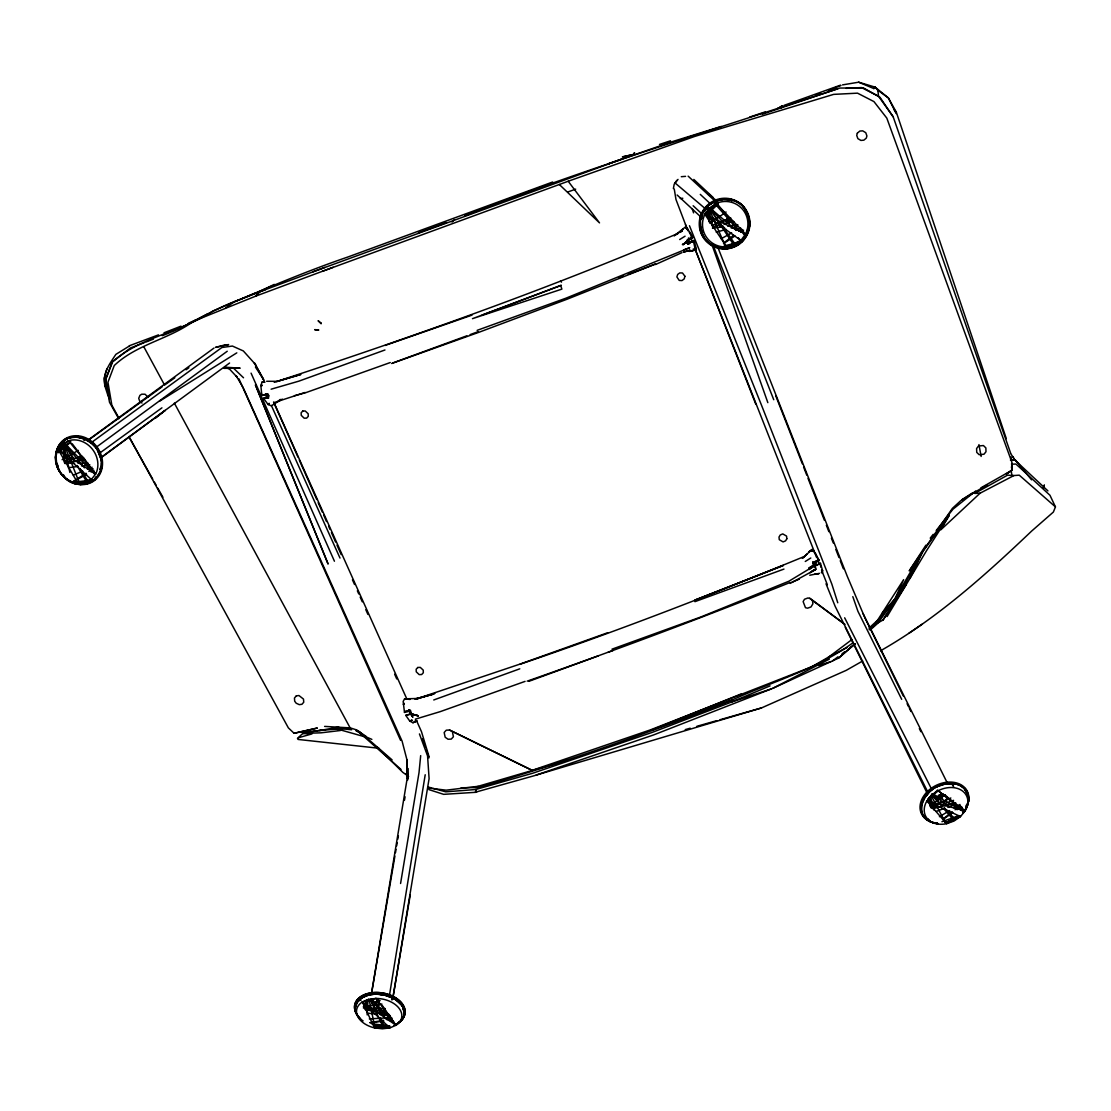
<?xml version="1.0" encoding="UTF-8"?>
<svg xmlns="http://www.w3.org/2000/svg" width="1111" height="1111" viewBox="0 0 1111 1111"><rect width="100%" height="100%" fill="white"/><g stroke="black" fill="none" stroke-linecap="round" stroke-linejoin="round"><path stroke-width="1.5" d="M674.266 189.037L675.974 199.508L687.876 230.713M687.987 251.03L695.861 250.197L696.222 248.517L694.014 240.545L689.514 242.295L688.778 244.142L686.959 242.434L682.362 244.559L686.862 242.295L687.112 240.073L692.778 237.615L690.542 233.102L685.64 226.811L674.113 235.81L678.141 233.366C546.251 289.652 410.598 337.702 274.278 382.323M356.506 729.885L350.118 727.844L174.358 403.14M700.444 220.311C698.611 231.935 706.054 243.976 717.359 247.35L718.303 246.767L717.817 247.42C738.482 254.363 758.008 228.213 745.55 210.34C734.482 191.425 702.694 198.591 700.444 220.311C703.388 202.869 724.108 192.522 738.801 203.077C744.856 203.035 754.3 230.81 745.217 209.951M56.05 453.927C50.453 478.216 88.449 497.45 99.684 472.078C111.975 444.067 63.174 419.666 56.05 453.927C57.689 446.261 63.313 439.387 70.91 437.137C90.449 435.29 66.021 436.915 64.674 439.762C56.578 444.886 52.37 458.121 58.258 465.953M407.751 779.908L408.154 768.534M367.158 1014.885L367.922 1000.067M683.918 249.794L689.75 247.67L566.027 298.151L477.119 330.356M937.309 823.251L938.184 823.751C904.41 819.001 928.643 778.505 952.821 783.658L952.696 785.602L952.377 783.658C943.67 782.852 935.795 786.755 928.699 791.296L923.672 798.378L920.783 804.697L921.45 811.794L921.533 805.003M360.478 1018.718C346.993 1007.885 362.644 991.72 376.198 993.914L383.85 994.706L393.016 997.247L403.599 1007.205C406.807 1014.524 401.946 1022.912 394.058 1025.342M942.878 795.782L943.017 794.143L940.475 794.851L938.42 796.504L939.698 797.809L942.878 795.782L943.017 794.143L938.878 795.559L937.42 798.573L937.698 800.6L937.115 797.976L938.726 795.254L942.003 793.948M379.073 1005.399L379.351 1003.15M962.793 812.988C968.945 806.489 971.028 795.962 965.278 788.838L959.085 784.977L952.363 782.852C942.475 783.588 931.462 786.81 926.324 796.073M702.86 232.56C688.167 207.479 730.385 185.301 745.62 209.562M749.106 228.616L748.883 217.659C751.314 227.047 747.481 237.601 739.801 243.42C739.662 245.85 718.761 251.294 729.413 247.086M55.55 457.885L56.05 452.594L62.841 441.345L68.09 438.29M62.147 474.397C75.256 495.02 108.642 480.966 100.768 457.593L98.129 449.802L91.546 442.761L85.38 438.303L76.242 436.637M420.68 755.619L419.014 772.673L400.571 883.495M695 248.447L693.306 240.42M275.445 403.571L271.056 405.751L268.015 404.432L263.543 398.293L268.626 398.099L268.015 394.586L262.307 395.363L261.599 393.141L260.849 385.461L262.085 382.212L263.946 381.337M376.101 1004.566L376.198 1001.539L378.532 1000.039M920.936 807.641L921.644 803.114L923.519 800.295M968.042 803.795L968.75 799.267M389.447 995.442L425.207 774.756M392.877 997.942L429.096 778.672L427.568 755.897L419.43 733.927M371.38 994.317L407.348 777.436L407.001 759.993L402.085 741.106L243.573 388.503M722.414 227.644L722.761 225.616M393.002 997.164L410.292 894.716M812.53 551.306L813.405 550.487L812.016 549.501L802.323 558.361L807.183 553.945M371.505 993.567L394.905 856.095M410.126 699.444L404.557 698.875L403.168 701.43L404.487 712.415L408.654 711.471L408.959 709.665L410.653 713.776L417.389 715.428L410.626 713.873L405.737 715.345L409.723 721.011L412.389 720.247L409.792 721.108L412.959 722.733L417.208 720.997M395.488 852.706L396.071 849.318M396.655 845.929L397.238 842.541M397.821 839.152L398.391 835.764M404.501 800.184L405.084 796.781M673.377 188.564L674.21 184.148L678.016 179.399M355.312 1007.691L356.52 1001.691L360.978 997.956L367.963 994.317L377.962 993.956M403.029 1018.523L404.46 1013.44L403.001 1007.719M813.224 551.5L813.433 550.542L809.419 551.431L813.433 550.542L819.238 560.43L813.946 563.263L812.835 561.666L813.53 564.999L808.836 568.096L814.252 565.305L813.585 563.694L813.571 565.166L815.03 565.832L820.473 563.36L822.626 570.735L822.348 572.929L821.307 572.693M720.761 223.255L720.608 221.478M781.186 106.364L782.061 106.059L781.63 107.85L782.158 106.031L777.894 108.406M364.783 1008.413L366.908 1000.108M363.103 1020.884C356.034 1016.926 352.59 1007.941 356.52 1001.691M106.948 368.602L104.295 378.115L104.989 385.836C101.851 374.06 109.795 363.644 115.836 354.395L129.626 345.868M813.877 562.971L813.835 564.582L815.28 565.235L814.335 566.666M699.902 224.533L699.749 221.186L702.874 214.631M355.728 1006.358L357.006 1002.33M946.419 799.059L946.114 800.017L946.447 799.337M364.075 1007.705L366.644 999.844M391.669 363.505L478.966 332.272L567.013 299.248L655.615 263.96L628.354 274.32M354.951 1007.649L356.812 1002.261M101.004 468.564L101.504 463.287M69.382 437.553L70.91 437.137M268.376 396.988L268.598 395.294L267.612 394.919M1011.774 464.217L1015.926 464.023L1049.964 495.27L1055.45 506.894L1053.381 512.046L1031.688 531.03C985.138 575.304 936.615 618.855 880.509 650.796M921.602 804.211L924.199 798.17L929.254 791.921L934.726 787.824M267.64 397.502L268.834 395.808L263.543 398.293M409.903 714.373L405.737 715.345M814.474 562.749L817.085 560.541M815.724 565.666L820.473 563.36L819.779 563.221M689.362 241.906L688.459 238.046M414.792 722.094L415.708 720.095M909.951 578.387L922.713 551.736L949.35 515.129L940.836 529.808L980.138 493.173L1013.912 475.55L1019.231 475.161L1055.45 506.894M410.848 712.207L410.945 713.095L410.265 711.498L410.612 713.512L412.153 714.04M732.163 200.202L731.677 201.188L731.705 200.119L723.233 199.383L714.915 201.313M743.301 238.434L741.787 241.476C725.927 258.238 696.069 242.865 700.208 221.283M747.064 230.824L749.328 226.255M686.876 241.42L687.487 240.24L687.223 242.878L688.792 242.476L686.862 242.295M95.768 476.827L94.213 479.827C88.088 484.882 79.325 485.604 72.146 482.521M99.657 469.342L101.212 466.342M922.713 551.736L887.092 616.563L926.491 550.75L949.35 515.129M704.499 211.784L707.749 206.063L713.415 202.049L739.273 231.338M965.737 806.28L968.334 801.878M355.659 1004.163L357.659 1000.872C368.977 991.248 386.1 992.498 397.571 1001.08C405.307 1005.969 406.793 1018.648 397.863 1023.078M401.738 1020.217L403.737 1016.926M878.315 622.66L883.078 619.994L899.063 593.76L878.065 623.021L870.121 630.118M963.668 811.627C973.375 801.809 967.098 783.741 952.821 783.658M393.072 998.15L391.919 999.969L392.655 997.984L384.795 994.984L376.198 993.914M874.288 625.312L903.632 579.65L894.994 598.815L874.288 625.312L869.121 629.534M937.42 798.573L938.42 796.504L939.85 797.337L938.67 795.976M883.078 619.994L886.814 614.286M897.063 598.607L906.382 584.344M405.418 711.012L404.487 712.415L405.584 711.623M702.333 213.298L707.388 205.702M923.672 798.378L928.699 791.296M676.793 180.371L675.016 182.926L706.29 209.521M742.023 241.712L747.203 234.24M94.727 479.994L99.24 473.675M57.814 447.497L62.799 440.845M930.226 538.141L933.226 534.335M936.212 530.516L952.988 509.185L975.666 491.02M378.92 748.258L298.04 739.44L297.498 738.371L302.803 733.427L323.232 729.719M681.237 231.407L683.307 228.852M268.265 404.543L269.251 403.321L268.015 404.432M842.499 84.894L858.664 82.2L873.885 88.588L875.093 87.116L888.383 97.949L896.341 112.253L1006.316 438.609M962.793 812.363L966.014 808.53M882.273 613.161L894.994 598.815L925.907 545.182L909.229 570.887L952.377 508.38L960.626 500.811M378.545 1001.414L378.032 1004.608M873.802 88.561L875.093 87.116L878.454 91.088M812.016 549.501L808.627 551.973M683.251 244.767L686.362 241.476L683.168 244.531M943.308 784.172L952.363 782.852M452.024 222.019L454.468 219.617M705.485 208.271L709.735 204.118M739.801 243.42L744.051 239.268M706.263 215.437L718.359 203.73M690.459 241.823L689.278 242.837L692.125 241.518L688.015 244.17L686.806 240.962L689.126 238.323L687.945 240.115M404.335 703.36L403.279 704.36L404.21 703.902M926.893 793.921L931.115 790.004M927.713 799.198L936.615 791.032M868.983 628.104L877.94 619.952M357.298 1001.733L361.533 998.011L368.185 995.137L374.601 994.123M474.925 792.351L534.905 775.52L653.643 734.913L772.714 688.362L838.583 658.101L853.54 644.963M705.499 214.506L718.15 203.466M60.744 443.136L64.674 439.762M92.38 481.41L96.31 478.036M838.583 658.101L855.331 643.755L850.012 647.755M58.341 452.705L70.882 442.081M85.422 439.095L83.95 440.345L85.005 438.956L77.173 437.095L69.479 437.79M689.209 238.907L688.042 239.893L692.778 237.615M569.11 759.674L478.022 786.324L477.674 787.588C563.985 762.799 648.755 733.038 732.218 699.958C772.367 681.571 816.307 669.433 852.359 643.227M155.721 418.014L165.136 410.417L101.365 457.538M278.069 401.238L280.389 399.377M376.074 1002.289L378.462 1000.414L380.073 1000.594L376.129 1001.914M724.414 242.448L733.704 235.282M739.009 231.199L741.662 229.158M942.739 819.182L952.321 811.835M955.057 809.738L960.529 805.544M852.012 639.492L829.098 656.754L812.085 666.656L650.407 729.871L532.169 770.34L449.511 730.024L446.275 730.191L444.164 732.51L445.178 737.246L448.052 739.246L451.274 739.093L453.413 736.746L452.441 731.968M832.736 660.781L838.055 656.768M842.041 653.768L844.707 651.768M56.05 452.594L70.548 441.72M736.121 245.489L741.662 241.351L738.162 237.712M83.117 460.898L84.367 459.968L82.158 459.76L80.603 457.996L80.575 455.76M229.588 363.019L102.018 456.774M96.601 446.969L227.241 351.243M213.992 348.062L87.352 440.609M322.398 271.306L568.193 181.246L694.722 136.431L833.639 94.379L857.525 93.157L873.94 101.587L886.814 118.113L1012.038 462.69L1012.093 470.175L980.916 487.826M88.088 440.373L162.15 386.795M91.005 442.845L221.867 347.521L232.407 346.049L243.337 350.951L255.613 364.589M78.256 460.079L79.187 461.62L77.659 459.426L78.464 459.926M82.158 459.76L81.02 460.537L79.839 459.69L79.173 458.01L79.964 456.19M99.212 453.441L161.928 407.834M262.307 395.363L266.696 393.863L265.876 394.044L267.876 397.752M611.925 649.199L700.833 616.98L788.921 581.206L814.557 565.735M164.956 384.795L174.816 377.782M186.065 369.755L188.884 367.741M945.142 794.907L929.81 805.836L929.421 797.115M959.737 815.696C958.599 818.946 944.711 823.126 946.378 822.737M226.061 307.566L234.31 301.775L265.487 289.596M809.239 569.54L814.627 565.749M710.54 222.936L726.08 212.007M942.906 819.46L952.794 812.627M957.043 809.697L961.279 806.767M909.02 633.159L922.116 624.229M723.511 243.684L734.982 235.935M740.718 232.06L743.592 230.13M828.487 657.018L847.013 647.602M682.112 230.81L679.488 232.546L682.251 231.019M812.946 563.221L816.932 560.597M1011.593 463.551L1012.093 470.175L1006.441 473.897L1011.885 470.342M236.81 352.854L159.317 401.363M972.736 492.728L961.432 500.075L987.498 484.702M86.061 473.258L72.021 482.327C61.383 477.688 54.425 466.065 55.842 454.83M88.866 471.453L93.074 468.731M959.029 815.849L945.433 822.876L953.571 820.043L958.571 816.891M805.267 561.472L810.794 558M951.96 820.821L959.14 816.071L954.96 819.071L944.447 807.961M679.668 239.545L685.07 236.185M94.102 479.688L88.963 482.882L80.006 468.606M276.153 402.793L282.333 399.099M810.113 572.762L815.78 569.387L815.099 565.846L815.78 569.387L790.227 583.4M939.406 816.696L949.669 810.599M954.071 807.975L959.946 804.489M412.959 722.733L415.014 721.525M772.714 688.362L829.334 659.156M333.203 267.265L255.794 296.109L259.641 291.776L255.752 296.123L193.578 321.218C168.803 339.383 136.681 344.229 114.252 365.533L107.948 382.253L111.836 405.14L119.058 418.375M62.119 459.704L78.312 450.386M862.636 661.003L846.235 670.35L761.438 707.957L536.169 775.089M777.756 108.461L781.963 106.1M721.206 238.698L731.677 232.921M736.162 230.435L740.648 227.963M86.616 474.341L72.021 482.327L94.213 479.827L91.033 480.841M90.991 471.939L93.921 470.342M360.978 997.956L367.963 994.317M240.573 299.29C213.27 308.844 189.314 325.537 162.289 335.675M193.564 321.232L208.118 313.594M689.195 243.017L694.014 240.545M804.378 556.458C710.637 594.982 615.994 631.701 519.962 664.267M814.738 562.166L819.238 560.43L818.265 559.722M552.667 182.01L347.91 256.988C301.956 272.695 257.599 292.04 212.951 310.983C181.343 332.189 140.972 336.661 112.253 361.964L105.573 379.365L109.503 402.265L118.766 418.791M274.292 284.388L256.002 293.179L324.884 267.39M930.726 807.433L950.835 797.976M655.421 264.557L682.001 252.641M735.607 244.281L741.787 241.476L724.191 245.934M188.328 323.301L195.717 319.982M433.096 788.366L445.775 791.824L475.689 789.518L532.961 773.159L652.56 732.274L732.135 701.819L770.062 685.876M73.326 475.119L82.728 471.175M87.422 469.203L92.116 467.231M240.781 299.151L256.197 292.762M273.667 402.737L305.094 392.475M409.792 721.108L411.514 720.386L409.723 721.011M791.907 582.192L799.337 579.137M741.162 693.931L650.907 730.385L732.218 699.958M395.683 1024.245L398.432 1023.134M711.748 225.491L730.788 217.964M816.057 95.268L820.723 93.449M828.5 90.394L840.944 85.505M695.319 599.884L783.311 565.457L694.861 600.176M164.039 332.786L181.01 326.162M144.388 342.619L130.501 347.937L112.6 361.825L105.767 379.42L109.364 398.849M145.944 342.021L153.374 339.133M618.73 277.972L623.549 276.139M482.091 315.093L561.277 285.194M158.498 334.869L129.348 345.757M936.337 811.363L944.447 808.336M947.683 807.128L955.793 804.1M313.01 271.806L622.396 158.929M418.389 232.838L446.441 222.547M392.572 363.047L466.87 335.8M470.106 334.619L478.188 331.647M528.989 681.293L598.454 655.823M608.148 652.268L612.994 650.49M694.917 601.662L783.977 569.082M464.773 215.84C587.83 167.414 714.484 129.695 839.847 88.061L863.303 87.866L879.884 97.171L893.175 116.808L1010.677 453.302M567.721 192.036L575.679 189.148M840.402 85.2L784.074 105.364M384.975 349.979L298.942 381.129L271.126 389.197M433.748 699.972L519.781 668.822M607.689 632.728L520.865 663.809L416.958 698.736L433.776 694.042L414.806 699.013L420.333 698.014M965.001 789.518L968.236 795.115L968.542 801.503M390.267 362.547L305.469 392.78L294.387 395.697M525.072 681.39L440.275 711.623L415.32 719.164M931.337 808.266L937.684 806.003M940.864 804.864L953.585 800.337M941.92 821.709L958.987 815.613M837.75 88.769L762.299 114.225M383.85 994.706L393.016 997.247M620.757 159.484L607.731 164.025L633.339 155.137M385.156 345.424L472.05 315.107M634.936 154.582L672.974 141.43L721.247 126.446M936.198 787.032L944.267 784.297L952.377 783.658L959.737 784.741L965.278 788.838M931.685 796.531L945.419 822.612L953.571 820.043M749.619 117.072L765.229 111.892M659.49 144.444L670.516 140.805M732.135 701.819L771.284 688.931M84.672 482.868L79.909 484.396L80.811 484.535M818.488 665.517L830.972 661.6M434.859 693.431L418.236 698.458L404.723 698.833L407.334 698.763M733.066 247.142L734.718 246.461M276.708 381.559L300.873 374.449L277.403 381.337L266.668 381.267M685.237 729.608L690.209 728.205M696.833 726.316L716.706 720.664M720.025 719.72L761.438 707.957M298.47 737.718L311.955 733.913L302.803 733.427L321.107 732.816L340.452 730.51L334.883 728.399M940.767 802.253L944.072 801.656M716.234 232.171L726.261 229.421M731.26 228.047L737.94 226.227M365.338 995.748L370.519 994.373M932.865 808.766L955.696 802.725M294.082 733.288L317.163 728.08L294.082 733.288L288.36 727.872L129.015 436.581M64.41 460.982L82.408 456.315M712.47 226.894L720.664 224.811M723.941 223.978L733.774 221.492M809.752 575.248L819.446 573.332M357.659 1000.872L361.047 1000.136M716.47 200.411L714.817 201.077M945.419 822.612L953.474 819.876L943.572 808.447M693.139 249.114L696.222 248.517M86.144 484.035L87.672 483.618M319.593 730.566L338.772 727.038M370.032 1022.62L383.517 1020.342M386.892 1019.773L391.947 1018.926M389.614 1026.217L383.198 1027.175L374.615 1026.106L369.213 999.997M1014.69 459.843L1010.524 460.037L1014.69 459.843L1012.829 456.774L1014.69 459.843L1047.923 490.909M712.47 228.227L722.608 226.811M727.677 226.089L737.801 224.672M937.726 786.088L936.115 786.852M389.683 1026.3L383.156 1027.008L374.671 1025.897L381.434 1027.133L388.878 1026.717M68.257 467.745L78.228 466.412M81.547 465.967L89.866 464.856M363.353 1006.51L381.851 1004.011M689.32 251.392L692.861 250.919M388.961 1026.425L384.809 1026.967L380.059 1017.87M262.307 385.267L260.849 385.461L262.307 385.573M370.088 1022.773L383.767 1021.12M388.906 1020.495L392.322 1020.079M97.462 450.205L100.823 458.065L101.823 466.259M65.007 462.107L85.283 459.815M680.307 198.508L682.807 198.272M87.575 483.382L79.881 484.077L62.952 441.47L94.741 474.23M301.664 732.163L350.118 727.844M681.293 176.705L685.57 176.357M1013.912 475.55L1007.552 475.161L974.75 493.423L980.138 493.173M724.566 227.519L720.789 227.033L719.123 224.964L723.219 227.949L720.372 226.325M406.904 710.915L409.876 710.707M369.324 1018.87L391.697 1017.607M846.151 88.338L861.497 87.575L878.523 96.24L893.175 116.808M814.849 574.04L818.585 573.915M224.005 368.352L240.143 368.158L225.825 367.255M428.485 787.991L431.804 788.046M461.134 787.755L477.605 787.588L478.022 786.324L446.178 790.171L428.596 788.074M389.642 1026.078L374.615 1026.106L375.546 1026.383M722.219 199.05L731.802 199.522M717.609 247.906L727.302 248.503M64.605 463.134L74.673 463.176M78.02 463.19L88.088 463.231M724.33 219.853L726.844 222.506M363.38 1007.913L385.323 1008.607M324.62 726.4L350.368 727.913M921.352 805.017C918.741 814.391 927.463 823.112 936.962 823.348M948.975 783.338L954.418 783.644M935.268 823.251L937.267 823.362L930.601 821.932L924.06 817.363M814.53 553.056L815.377 553.139L818.557 560.291M367.56 1013.163L376.171 1014.065M379.615 1014.426L389.961 1015.496M336.577 728.191L351.673 729.76M365.408 1008.871L385.586 1011.232M371.588 1023.773L388.017 1025.689M409.528 710.957L410.889 712.054M376.24 994.081L384.725 995.192L392.655 997.984L399.502 1001.719L403.599 1007.205M374.671 1025.897L383.156 1027.008L370.324 999.692M85.38 438.303L77.145 436.776L85.033 438.831L92.588 442.997L98.129 449.802M365.047 1009.566L388.6 1014.051M728.136 199.077L733.843 200.494M715.692 247.045L721.4 248.461M267.32 393.961L268.431 394.252M428.429 787.088L431.512 787.935M720.095 221.561L723.261 222.464M858.664 82.2L875.093 87.116M941.517 802.378L940.406 801.767M428.804 789.574L443.692 794.351L476.258 792.268L475.689 789.518L476.536 792.199M335.008 728.372L365.116 736.885L356.853 730.302L366.422 736.607M365.005 736.412L371.866 739.384M81.7 437.47L86.977 439.623M70.076 481.549L75.354 483.688M717.789 247.559L710.721 244.476L703.777 237.851M225.102 367.185L229.699 369.255L237.393 377.532L236.074 375.685L243.184 387.656M389.503 996.359L394.599 998.803M449.511 730.024L532.169 770.34M355.951 730.732L361.006 733.482M932.254 793.629L962.168 810.766M142 403.015L139.861 401.585L138.708 398.321L139.944 395.349L141.75 394.197L145.069 394.224L148.096 397.266M408.556 776.367L402.849 772.409L377.143 746.939M821.668 570.054L822.626 570.735L821.668 569.818L821.668 570.707M812.502 600.745L812.891 603.801L811.03 606.939L807.628 608.175L805.489 607.731L803.128 601.593L804.517 599.246L807.933 597.968L810.113 598.412L843.277 623.229M707.693 193.495L716.998 201.077M809.572 598.301L845.027 624.424M933.323 794.934L949.586 806.961M937.365 789.99L962.348 810.544L944.947 794.851M710.429 208.368L735.968 230.102M356.853 730.302L401.029 769.465M359.256 731.427L392.114 759.91M688.14 176.149L714.873 200.924M677.127 194.994L702.069 218.117M700.291 194.383L710.415 203.813M726.816 218.728L728.483 220.783L728.872 223.408L727.358 219.589M724.747 219.853L726.441 221.464M693.153 205.743L702.013 213.979M405.946 774.02L408.404 776.311M693.819 179.44L713.206 197.55M559.305 184.482L599.509 222.88L568.193 181.246M233.324 368.019L243.531 377.782M710.207 208.618L725.344 224.38M931.601 794.393L942.1 805.503M963.209 787.393L966.306 790.699M923.38 816.196L926.477 819.515M371.574 998.817L394.155 1023.398M560.513 281.041L561.499 282.138M378.754 1002.303L377.643 1001.053L378.476 1002.622M931.462 794.462L940.267 804.628M928.074 818.918L930.171 821.335M894.105 109.614L896.341 112.253M715.984 202.619L739.551 231.213M1015.135 459.69L1031.563 479.855M84.436 467.828L62.952 441.47L64.16 462.093M360.728 1019.356L355.951 1013.01M688.098 230.31L687.251 228.116M72.229 443.761L95.032 473.925M371.185 999.15L386.211 1019.259M735.121 244.087L709.887 208.993L734.621 246.225L726.302 248.156L707.874 206.188L709.679 223.061M743.245 206.91L746.648 211.701M702.888 235.838L706.29 240.629M83.283 457.232L95.129 473.883M1010.788 453.802L1012.829 456.774M382.115 1005.219L394.349 1023.245L388.933 1014.44M255.433 367.061L263.613 379.531M75.52 461.468L62.952 441.47L65.16 463.69M95.643 447.039L98.782 452.08M58.272 469.092L61.411 474.133M922.144 813.294L924.685 817.39M74.381 460.926L62.952 441.47L69.868 472.425M77.02 465.426L86.7 481.882M63.355 474.647L65.063 477.549M689.264 232.31L691.306 235.851M128.945 436.901L152.721 479.147M154.415 482.16L156.109 485.188M157.818 488.201L162.914 497.256M263.474 379.226L254.294 362.741L264.487 381.531M143.833 346.785L164.456 384.864M370.56 999.678L377.684 1013.329M844.666 617.813L931.56 789.088M401.904 1005.316L403.89 1009.177M355.506 1011.913L357.492 1015.773M701.458 231.921L704.305 237.601M928.227 792.893L835.236 606.509L826.015 583.775M896.146 113.586L888.383 97.949L877.898 90.255L878.523 96.24M862.983 613.508L947.141 782.644M901.688 699.333L857.928 611.314L852.804 596.635M941.198 795.879L942.503 798.517M845.29 627.354L927.185 793.254M909.409 708.401L910.937 711.498M919.339 728.58L920.866 731.691M903.285 695.944L865.038 618.063L847.262 576.276L717.72 247.017M907.104 703.721L908.645 706.846M238.962 378.865L400.571 740.329M965.292 789.782L967.889 795.24M691.695 236.657L692.07 237.476M56.967 465.148L59.591 470.967A25.539 22.289 54 0 1 75.854 435.72A25.539 22.289 54 0 1 101.434 470.55A25.539 22.289 54 0 1 63.021 475.702M271.403 405.612L340.008 558.069M274.125 402.946L406.682 698.638M416.542 720.65L421.472 731.663L429.054 756.702M352.437 579.789L354.548 584.511M357.353 590.802L358.77 593.954M360.172 597.093L362.283 601.815M365.797 609.689L367.908 614.411M394.641 674.224L396.752 678.946M334.439 561.222L251.072 373.143M815.155 561.347L816.946 565.374M273.556 401.988L297.956 457.052M299.345 460.204L316.774 499.533M318.177 502.686L322.357 512.115M323.745 515.268L326.537 521.559M328.634 526.281L330.023 529.433M331.425 532.572L335.605 542.015M336.994 545.168L341.188 554.597M685.64 226.811L686.362 228.56M952.377 783.658L953.627 786.755M961.793 806.961L963.043 810.072M745.55 210.34L748.522 217.742M689.473 225.727L761.341 404.793L831.847 584.136L837.763 602.773M690.389 237.129L692.292 241.934M694.819 248.336L816.641 557.528M712.748 244.378L773.742 399.724M817.904 560.736L819.168 563.944M821.682 570.346L827.362 584.761M775.797 395.933L802.336 463.801M803.6 467.037L806.753 475.119M808.016 478.341L824.445 520.365M826.334 525.211L828.862 531.669M831.389 538.127L833.292 542.973M835.819 549.445L838.972 557.528M840.235 560.749L843.402 568.832M685.473 224.575L686.737 227.783M691.125 239.004L692.375 242.212M694.889 248.628L755.758 404.126M685.862 226.991L686.501 228.672M97.768 450.635L100.504 458.107M711.97 244.767L767.84 402.64M742.037 229.533L743.745 234.435M422.597 738.843L425.249 746.786M426.305 749.981L428.957 757.924M692.195 208.701L693.57 212.868M104.601 385.156L108.086 395.947M728.483 220.783L728.705 221.561M355.173 1009.121L356.395 1013.371M820.349 565.013L820.987 567.332M930.532 796.865L933.92 810.058M718.9 223.38L719.442 225.644M707.874 206.188L713.054 227.63M1011.413 466.912L1012.093 470.175M978.944 444.594L981.138 456.454M403.21 1008.052L404.085 1013.399M1011.149 470.384L1011.815 474.814M687.431 228.408L687.612 229.699M699.749 221.186L700.652 229.88M920.783 804.697L921.45 811.794M929.685 796.962L930.532 807.03M1011.093 456.927L1011.343 460.246M700.402 221.297L700.999 229.796M56.342 459.787L56.55 463.065M708.193 211.298L708.846 221.52M55.703 454.566L56.23 463.093M406.89 761.229L407.543 778.867M407.001 759.993L407.556 778.769M749.633 223.019L749.661 226.227M790.199 582.442A1423.802 310.094 -22.9 0 1 527.183 681.14M936.642 823.084A25.539 19.137 -26.4 0 1 921.783 799.462A25.539 19.137 -26.4 0 1 954.849 782.519A25.539 19.137 -26.4 0 1 965.862 808.114M958.349 816.404A25.539 19.137 -26.4 0 1 946.433 822.196M683.793 252.072L689.945 250.197L683.793 252.072M684.89 276.236L684.251 278.847L682.001 280.569L679.21 280.416L676.891 276.903L677.696 274.403L679.765 272.903L682.501 272.987L684.89 276.236M857.331 133.195L856.72 135.403L857.873 138.639L860.928 140.43L863.844 140.167L866.302 138.097L866.913 135.931L865.761 132.695L862.705 130.848L859.803 131.07L857.331 133.195M1044.257 485.188L1043.354 488.243L1044.284 485.201M634.478 152.721L633.839 154.373L622.382 156.901L633.825 154.387L634.478 152.721M688.792 242.476L688.015 244.17L687.792 242.281L688.737 242.49M786.838 538.738L785.602 540.835L783.102 541.918L779.269 539.696L779.005 537.071L780.255 534.974L782.755 533.905L786.56 536.099L786.838 538.738M709.554 207.91L704.874 214.312A22.845 22.581 -47.1 0 0 726.636 246.85L734.302 244.92L740.87 240.476L745.55 234.06A22.845 22.581 -47.1 0 0 716.137 203.466L709.554 207.91M978.555 446.011L976.597 448.525L976.736 452.371L979.166 454.718L983.999 454.218L985.985 451.733L985.874 447.927L983.416 445.539L978.555 446.011M62.48 444.067L58.133 449.538A22.845 19.929 54 0 0 78.159 483.591L85.255 482.799L91.338 479.466L95.671 473.994A22.845 19.929 54 0 0 92.144 448.9A22.845 19.929 54 0 0 68.563 440.734L62.48 444.067M931.601 795.212L926.88 800.975A22.845 17.123 -26.4 0 0 946.586 823.695L954.016 821.043L960.487 816.571L965.223 810.808A22.845 17.123 -26.4 0 0 962.432 790.921A22.845 17.123 -26.4 0 0 938.087 790.74L931.601 795.212M296.318 695.875L294.457 698.027L294.693 701.222L296.193 703.221L299.29 704.652L301.942 704.291L303.747 702.221L303.484 699.083L298.956 695.528L296.318 695.875M417.778 667.489L416.167 669.239L416.25 671.808L419.194 674.627L421.666 674.53L423.319 672.752L423.249 670.155L420.277 667.378L417.778 667.489M302.761 411.056L301.15 412.792L301.248 415.347L304.164 418.18L306.622 418.125L308.261 416.361L308.191 413.778L305.233 410.973L302.761 411.056M716.137 203.466L704.874 214.312L726.636 246.85L740.87 240.476L704.874 214.312L745.55 234.06L716.137 203.466M938.087 790.74L926.88 800.975L946.586 823.695L960.487 816.571L926.88 800.975L965.223 810.808L938.087 790.74M68.563 440.734L58.133 449.538L78.159 483.591L91.338 479.466L58.133 449.538L95.671 473.994L68.563 440.734M267.126 396.946L265.14 397.988L267.126 396.946M815.168 569.651L812.155 571.012L815.168 569.651M368.505 999.331L362.311 1001.969A22.845 14.915 9.5 0 0 374.504 1027.883L382.378 1028.8L389.864 1027.897L396.058 1025.259A22.845 14.915 9.5 0 0 399.182 1008.441A22.845 14.915 9.5 0 0 375.99 998.428L368.505 999.331M560.736 285.583L472.467 318.676L561.874 289.124L560.736 285.583M224.769 344.952L215.562 347.368L228.616 344.604L224.853 344.993M375.99 998.428L362.311 1001.969L374.504 1027.883L389.864 1027.897L362.311 1001.969L396.058 1025.259L375.99 998.428M410.528 710.387L407.126 710.804L410.528 710.415M264.668 382.253L262.085 382.212L264.668 382.253M318.607 330.023L314.802 329.661L318.607 330.023M418.278 715.873L410.626 713.873L412.764 717.067L410.626 713.873L418.389 715.928M320.926 322.982L318.107 320.704L321.107 323.773L320.926 322.982M328.009 563.819L255.461 385.017L328.009 563.819M385.1 993.553A25.539 16.679 9.5 0 0 355.784 1012.427A25.511 16.651 9.5 0 1 385.1 993.498A25.511 16.651 9.5 0 1 398.724 1022.426A25.539 16.679 9.5 0 0 385.1 993.553M726.191 248.92A25.511 25.22 -47.1 0 0 745.717 209.34A25.511 25.22 -47.1 0 0 701.888 212.59A25.511 25.22 -47.1 0 0 726.191 248.92"/></g></svg>
